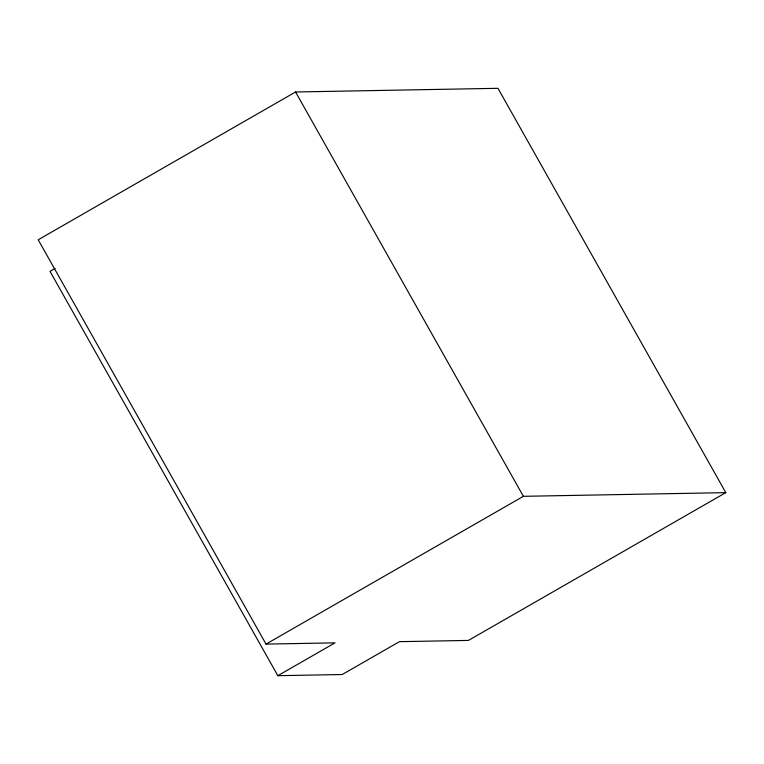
<?xml version="1.0" encoding="UTF-8"?>
<svg xmlns="http://www.w3.org/2000/svg" width="764" height="764" viewBox="0 0 764 764"><rect width="100%" height="100%" fill="white"/><g stroke="black" fill="none" stroke-linecap="round" stroke-linejoin="round"><path stroke-width="1.15" d="M277.838 675.691L342.234 674.516L399.429 641.674L468.437 640.423L725.8 492.637L497.975 88.309L295.563 91.986L38.2 239.781L266.025 644.1L335.024 642.849L277.838 675.691L50.013 271.363L55.113 268.431M266.025 644.1L523.388 496.314L725.8 492.637M295.563 91.986L523.388 496.314"/></g></svg>
